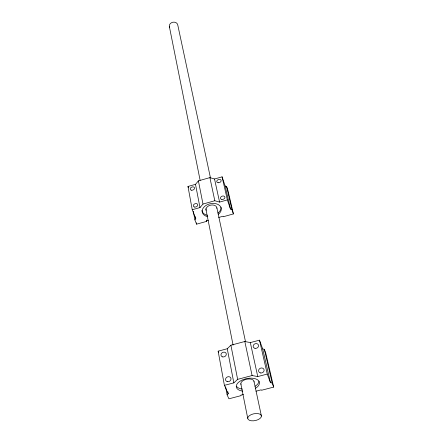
<?xml version="1.0" encoding="UTF-8"?>
<svg xmlns="http://www.w3.org/2000/svg" width="443" height="443" viewBox="0 0 443 443"><rect width="100%" height="100%" fill="white"/><g stroke="black" fill="none" stroke-linecap="round" stroke-linejoin="round"><path stroke-width="0.66" d="M206.333 220.06L206.593 221.384L196.581 224.175L194.898 219.883L195.767 218.77L195.396 216.777M195.767 218.77L192.24 209.733L187.982 186.47L195.501 184.349L198.398 180.86L209.877 177.621L214.528 178.989L222.087 176.857L225.171 186.049L230.476 209.09L231.933 209.556L233.406 213.925L223.344 216.727L223.161 216.206L218.648 217.463M192.24 209.733L199.987 207.568L202.983 204.057L214.811 200.745L219.584 202.086L227.364 199.909L230.476 209.09M243.506 394.458L240.876 395.145L241.081 395.627L228.915 398.811L227.104 394.84L228.211 393.744L227.829 391.701M228.211 393.744L224.402 385.349L218.144 351.172L227.253 348.746L230.892 345.213L244.824 341.498L250.328 342.6L259.493 340.158L262.682 348.934L270.451 382.658L272.174 383.023L273.674 387.088L261.436 390.294L261.248 389.812L255.988 391.191M224.402 385.349L233.849 382.863L237.636 379.352L252.084 375.548L257.76 376.567L267.262 374.069L270.451 382.658M208.332 220.332L206.399 220.869L206.593 221.384M262.682 348.934L264.355 349.322L265.855 353.481L273.674 387.088M225.171 186.049L226.589 186.525L228.051 190.9L233.406 213.925M218.144 351.172L218.681 352.401M187.982 186.47L188.447 187.677M226.589 186.525L231.933 209.556M264.355 349.322L272.174 383.023M222.087 176.857L227.364 199.909M259.493 340.158L267.262 374.069M214.528 178.989L219.584 202.086M250.328 342.6L257.76 376.567M210.503 178.042L177.815 25.223A4.286 3.622 -11.7 0 0 172.632 22.283A4.286 3.622 -11.7 0 0 169.575 27.283M216.865 207.795L245.505 341.686M254.038 381.584L261.414 416.066A6.95 3.472 -11.7 0 1 251.247 420.767A6.95 3.472 -11.7 0 1 251.065 414.687A6.95 3.472 -11.7 0 1 261.414 416.066M209.877 177.621L214.811 200.745M244.824 341.498L252.084 375.548M169.326 26.375L200.12 180.301M205.818 208.786L233.084 345.086M240.82 383.738L247.737 418.319M198.398 180.86L202.983 204.057M230.892 345.213L237.636 379.352M195.501 184.349L199.987 207.568M227.253 348.746L233.849 382.863M196.332 222.846L196.581 224.175M193.309 211.245L194.898 219.883M225.603 386.689L227.104 394.84M207.789 216.699A9.696 6.623 -11.7 0 1 203.597 207.507A9.696 6.623 -11.7 0 1 217.851 204.356A9.696 6.623 -11.7 0 1 218.233 214.39M220.985 207.174A9.68 6.623 -11.7 0 1 217.934 213.005M207.507 215.315A9.68 6.623 -11.7 0 1 201.925 210.508M206.145 210.325A5.532 3.782 -11.7 0 1 210.857 205.087A5.532 3.782 -11.7 0 1 216.92 208.332M242.764 391.125A11.773 6.224 -11.7 0 1 238.212 382.608A11.773 6.224 -11.7 0 1 255.539 378.831A11.773 6.224 -11.7 0 1 255.434 388.361M259 381.157A11.751 6.23 -11.7 0 1 255.002 386.324M242.354 389.081A11.751 6.23 -11.7 0 1 236.501 386.34M240.975 384.413A6.717 3.561 -11.7 0 1 246.923 379.164A6.717 3.561 -11.7 0 1 254.044 381.932M218.166 182.732A2.27 1.6 -18.8 0 0 221.135 180.451A2.27 1.6 -18.8 0 0 217.552 180.019A2.27 1.6 -18.8 0 0 218.166 182.732M194.732 207.069A2.315 1.661 -21.1 0 0 197.766 204.688A2.315 1.661 -21.1 0 0 194.15 204.223A2.315 1.661 -21.1 0 0 194.732 207.069M191.564 190.219A2.265 1.595 -20.8 0 0 194.56 187.932A2.265 1.595 -20.8 0 0 191.044 187.483A2.265 1.595 -20.8 0 0 191.564 190.219M221.888 199.461A2.32 1.672 -18.9 0 0 224.911 197.102A2.32 1.672 -18.9 0 0 221.245 196.626A2.32 1.672 -18.9 0 0 221.888 199.461M254.991 348.32A2.747 2.348 -21.1 0 0 258.513 345.263A2.747 2.348 -21.1 0 0 254.088 344.338A2.747 2.348 -21.1 0 0 254.991 348.32M227.348 381.672A2.819 2.448 -28 0 0 230.975 378.466A2.819 2.448 -28 0 0 226.506 377.475A2.819 2.448 -28 0 0 227.348 381.672M222.702 356.903A2.747 2.326 -26.2 0 0 226.268 353.841A2.747 2.326 -26.2 0 0 221.932 352.899A2.747 2.326 -26.2 0 0 222.702 356.903M260.467 372.94A2.819 2.47 -22 0 0 264.067 369.761A2.819 2.47 -22 0 0 259.52 368.753A2.819 2.47 -22 0 0 260.467 372.94"/></g></svg>
